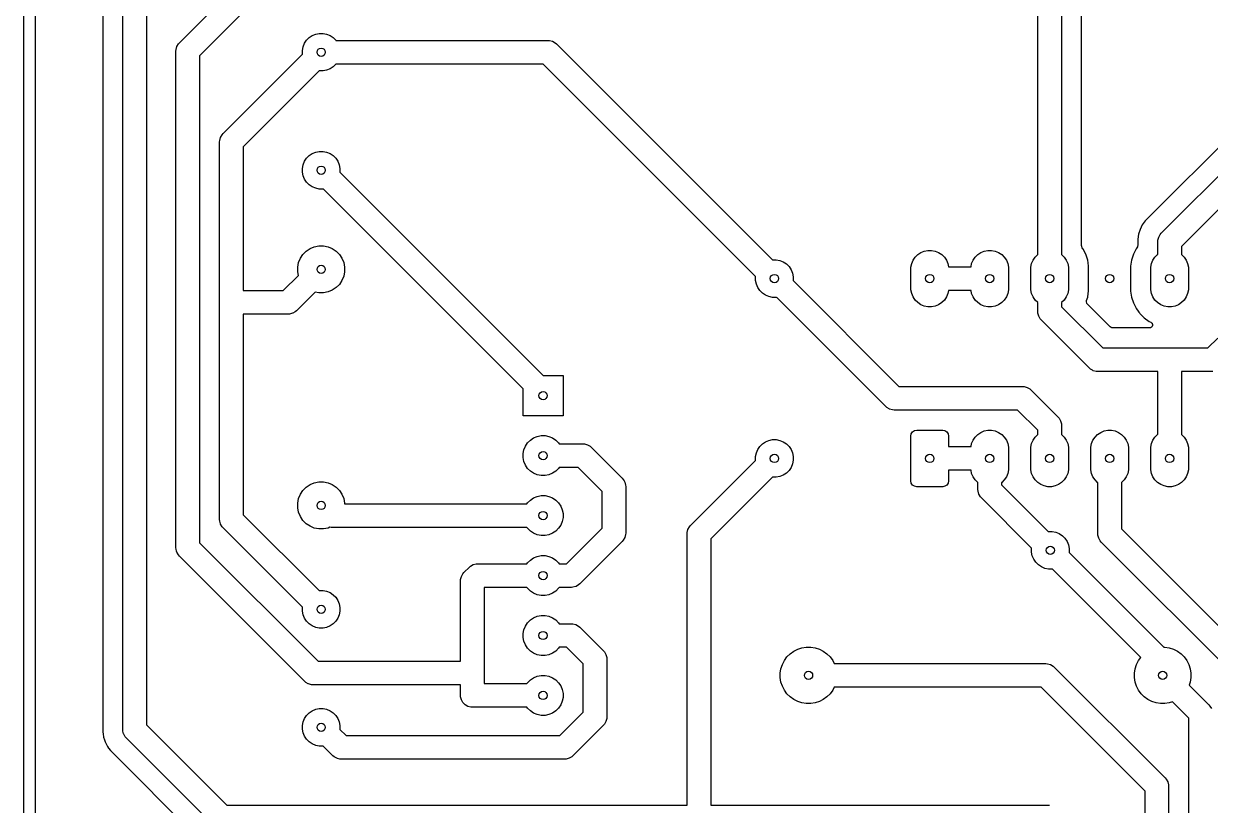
# Model space of a CAD drawing. Header units: millimetres. Extents: x 83 to 184, y -140 to -36.
# Drawn here: x 83 to 133.3, y -110.5 to -77.4 of the extents above; entities that cross this region are included whole.
import ezdxf

# ---------------------------------------------------------------- set-up
doc = ezdxf.new("R2010")
doc.units = ezdxf.units.MM
doc.layers.add('B.Cu', color=153, linetype='CONTINUOUS', true_color=0x4d7fc4)
doc.layers.add('Edge.Cuts', color=254, linetype='CONTINUOUS', true_color=0xd0d2cd)

msp = doc.modelspace()

# ---------------------------------------------------------------- linework, layer by layer
at = {"layer": 'B.Cu', "linetype": 'CONTINUOUS'}
for p, q in [((89.596447, -78.196447), (91.696446, -76.096447)), ((125.96, -87.16657), (125.96, -76.287106)), ((126.96, -76.08), (126.96, -87.16657)), ((127.8105, -86.785569), (127.8105, -75.973713)), ((83.5005, -116.426046), (83.5005, -76.670311)), ((86.3495, -76.670311), (86.3495, -107.406287)), ((87.2, -107.3), (87.2, -76.776598)), ((88.2, -76.983704), (88.2, -107.092893)), ((92.257107, -76.95), (90.45, -78.757106)), ((95.092485, -77.981592), (95.222883, -77.894463)), ((95.222883, -77.894463), (95.367772, -77.834448)), ((95.367772, -77.834448), (95.521586, -77.803852)), ((95.521586, -77.803852), (95.678414, -77.803852)), ((95.678414, -77.803852), (95.832228, -77.834448)), ((95.832228, -77.834448), (95.977117, -77.894463)), ((95.977117, -77.894463), (96.107515, -77.981592)), ((89.454277, -78.484737), (89.48806, -78.358658)), ((89.48806, -78.358658), (89.553323, -78.245619)), ((89.553323, -78.245619), (89.553338, -78.245603)), ((89.553338, -78.245603), (89.596447, -78.196447)), ((94.803852, -78.521586), (94.834448, -78.367772)), ((94.834448, -78.367772), (94.894463, -78.222883)), ((94.894463, -78.222883), (94.981592, -78.092485)), ((94.981592, -78.092485), (95.092485, -77.981592)), ((96.107515, -77.981592), (96.218408, -78.092485)), ((96.218408, -78.092485), (96.223429, -78.1)), ((96.223429, -78.1), (105.21, -78.1)), ((105.21, -78.1), (105.275248, -78.104277)), ((105.275248, -78.104277), (105.275263, -78.104277)), ((105.275263, -78.104277), (105.401342, -78.13806)), ((105.401342, -78.13806), (105.514381, -78.203323)), ((105.514381, -78.203323), (105.514396, -78.203338)), ((105.514396, -78.203338), (105.563553, -78.246447)), ((105.563553, -78.246447), (114.712721, -87.395615)), ((89.45, -78.55), (89.454277, -78.484752)), ((89.45, -99.59056), (89.45, -78.55)), ((89.454277, -78.484752), (89.454277, -78.484737)), ((90.45, -78.757106), (90.45, -99.383454)), ((91.446447, -82.046447), (94.805615, -78.687277)), ((94.803852, -78.678414), (94.803852, -78.521586)), ((94.805615, -78.687277), (94.803852, -78.678414)), ((95.512722, -79.394384), (92.3, -82.607106)), ((95.521586, -79.396148), (95.512722, -79.394384)), ((95.678414, -79.396148), (95.521586, -79.396148)), ((95.832228, -79.365552), (95.678414, -79.396148)), ((95.977117, -79.305537), (95.832228, -79.365552)), ((96.107515, -79.218408), (95.977117, -79.305537)), ((96.218408, -79.107515), (96.107515, -79.218408)), ((96.223429, -79.1), (96.218408, -79.107515)), ((105.002894, -79.1), (96.223429, -79.1)), ((114.005615, -88.102721), (105.002894, -79.1)), ((137.28521, -78.969892), (130.509892, -85.74521)), ((131.186447, -86.271447), (137.811447, -79.646447)), ((138.372106, -80.5), (132.04, -86.832106)), ((91.3, -82.4), (91.304277, -82.334752)), ((91.3, -89.2), (91.3, -82.4)), ((91.304277, -82.334737), (91.33806, -82.208658)), ((91.304277, -82.334752), (91.304277, -82.334737)), ((91.33806, -82.208658), (91.403323, -82.095619)), ((91.403323, -82.095619), (91.403338, -82.095603)), ((91.403338, -82.095603), (91.446447, -82.046447)), ((92.3, -82.607106), (92.3, -88.7)), ((95.092485, -82.981592), (95.222883, -82.894463)), ((95.222883, -82.894463), (95.367772, -82.834448)), ((95.367772, -82.834448), (95.521586, -82.803852)), ((95.521586, -82.803852), (95.678414, -82.803852)), ((95.678414, -82.803852), (95.832228, -82.834448)), ((95.832228, -82.834448), (95.977117, -82.894463)), ((95.977117, -82.894463), (96.107515, -82.981592)), ((94.803852, -83.521586), (94.834448, -83.367772)), ((94.834448, -83.367772), (94.894463, -83.222883)), ((94.894463, -83.222883), (94.981592, -83.092485)), ((94.981592, -83.092485), (95.092485, -82.981592)), ((96.107515, -82.981592), (96.218408, -83.092485)), ((96.218408, -83.092485), (96.305537, -83.222883)), ((96.305537, -83.222883), (96.365552, -83.367772)), ((96.365552, -83.367772), (96.396148, -83.521586)), ((94.803852, -83.678414), (94.803852, -83.521586)), ((94.834448, -83.832228), (94.803852, -83.678414)), ((94.894463, -83.977117), (94.834448, -83.832228)), ((96.396148, -83.678414), (96.394384, -83.687278)), ((96.394384, -83.687278), (105.007107, -92.3)), ((96.396148, -83.521586), (96.396148, -83.678414)), ((94.981592, -84.107515), (94.894463, -83.977117)), ((95.092485, -84.218408), (94.981592, -84.107515)), ((95.222883, -84.305537), (95.092485, -84.218408)), ((95.367772, -84.365552), (95.222883, -84.305537)), ((95.521586, -84.396148), (95.367772, -84.365552)), ((95.678414, -84.396148), (95.521586, -84.396148)), ((95.687278, -84.394384), (95.678414, -84.396148)), ((104.15, -92.857106), (95.687278, -84.394384)), ((130.384949, -85.917182), (130.288445, -86.10658)), ((130.509892, -85.74521), (130.384949, -85.917182)), ((130.222752, -86.308759), (130.1895, -86.518707)), ((130.288445, -86.10658), (130.222752, -86.308759)), ((131.044277, -86.559737), (131.07806, -86.433658)), ((131.07806, -86.433658), (131.143323, -86.320619)), ((131.143323, -86.320619), (131.143338, -86.320603)), ((131.143338, -86.320603), (131.186447, -86.271447)), ((94.965607, -87.02699), (95.128603, -86.918079)), ((95.128603, -86.918079), (95.309715, -86.84306)), ((95.309715, -86.84306), (95.501983, -86.804815)), ((95.501983, -86.804815), (95.698017, -86.804815)), ((95.698017, -86.804815), (95.890285, -86.84306)), ((95.890285, -86.84306), (96.071397, -86.918079)), ((96.071397, -86.918079), (96.234393, -87.02699)), ((127.817711, -86.827237), (127.8105, -86.785569)), ((127.828189, -86.856605), (127.817711, -86.827237)), ((127.841151, -86.881173), (127.828189, -86.856605)), ((127.842096, -86.884157), (127.841151, -86.881173)), ((127.843341, -86.886008), (127.842096, -86.884157)), ((127.871634, -86.924949), (127.843341, -86.886008)), ((127.874752, -86.931069), (127.871634, -86.924949)), ((127.878162, -86.937761), (127.874752, -86.931069)), ((127.878163, -86.937763), (127.878162, -86.937761)), ((127.986292, -87.149976), (127.878163, -86.937763)), ((130.128362, -86.924954), (130.010421, -87.156425)), ((130.12837, -86.924941), (130.128362, -86.924954)), ((130.157031, -86.885493), (130.12837, -86.924941)), ((130.175689, -86.847546), (130.157031, -86.885493)), ((130.184476, -86.817623), (130.175689, -86.847546)), ((130.1895, -86.782688), (130.184476, -86.817623)), ((130.1895, -86.782685), (130.189499, -86.782687)), ((130.189499, -86.782687), (130.1895, -86.782688)), ((130.1895, -86.518707), (130.1895, -86.782685)), ((131.04, -86.625), (131.044277, -86.559752)), ((131.04, -87.16657), (131.04, -86.625)), ((131.044277, -86.559752), (131.044277, -86.559737)), ((132.04, -86.832106), (132.04, -87.16657)), ((94.64306, -87.509715), (94.718079, -87.328603)), ((94.718079, -87.328603), (94.82699, -87.165607)), ((94.82699, -87.165607), (94.965607, -87.02699)), ((96.234393, -87.02699), (96.37301, -87.165607)), ((96.37301, -87.165607), (96.481921, -87.328603)), ((96.481921, -87.328603), (96.55694, -87.509715)), ((114.712721, -87.395615), (114.721586, -87.393852)), ((114.721586, -87.393852), (114.878414, -87.393852)), ((114.878414, -87.393852), (115.032228, -87.424448)), ((115.032228, -87.424448), (115.177117, -87.484463)), ((120.614448, -87.557772), (120.674463, -87.412883)), ((120.674463, -87.412883), (120.761592, -87.282485)), ((120.761592, -87.282485), (120.872485, -87.171592)), ((120.872485, -87.171592), (121.002883, -87.084463)), ((121.002883, -87.084463), (121.147772, -87.024448)), ((121.147772, -87.024448), (121.301586, -86.993852)), ((121.301586, -86.993852), (121.458414, -86.993852)), ((121.458414, -86.993852), (121.612228, -87.024448)), ((121.612228, -87.024448), (121.757117, -87.084463)), ((121.757117, -87.084463), (121.887515, -87.171592)), ((121.887515, -87.171592), (121.998408, -87.282485)), ((121.998408, -87.282485), (122.085537, -87.412883)), ((122.085537, -87.412883), (122.145552, -87.557772)), ((123.154448, -87.557772), (123.214463, -87.412883)), ((123.214463, -87.412883), (123.301592, -87.282485)), ((123.301592, -87.282485), (123.412485, -87.171592)), ((123.412485, -87.171592), (123.542883, -87.084463)), ((123.542883, -87.084463), (123.687772, -87.024448)), ((123.687772, -87.024448), (123.841586, -86.993852)), ((123.841586, -86.993852), (123.998414, -86.993852)), ((123.998414, -86.993852), (124.152228, -87.024448)), ((124.152228, -87.024448), (124.297117, -87.084463)), ((124.297117, -87.084463), (124.427515, -87.171592)), ((124.427515, -87.171592), (124.538408, -87.282485)), ((124.538408, -87.282485), (124.625537, -87.412883)), ((124.625537, -87.412883), (124.685552, -87.557772)), ((125.694448, -87.557772), (125.754463, -87.412883)), ((125.754463, -87.412883), (125.841592, -87.282485)), ((125.841592, -87.282485), (125.952485, -87.171592)), ((125.952485, -87.171592), (125.96, -87.16657)), ((126.96, -87.16657), (126.967515, -87.171592)), ((126.967515, -87.171592), (127.078408, -87.282485)), ((127.078408, -87.282485), (127.165537, -87.412883)), ((127.165537, -87.412883), (127.225552, -87.557772)), ((127.987026, -87.151229), (127.986292, -87.149976)), ((127.987338, -87.152029), (127.987026, -87.151229)), ((127.989577, -87.156423), (127.987338, -87.152029)), ((127.989577, -87.156425), (127.989577, -87.156423)), ((127.989579, -87.156428), (127.989577, -87.156425)), ((128.06986, -87.403507), (127.989579, -87.156428)), ((128.088947, -87.524021), (128.06986, -87.403507)), ((129.93014, -87.403504), (129.8895, -87.660097)), ((130.010421, -87.156425), (129.93014, -87.403501)), ((129.93014, -87.403501), (129.93014, -87.403504)), ((130.774448, -87.557772), (130.834463, -87.412883)), ((130.834463, -87.412883), (130.921592, -87.282485)), ((130.921592, -87.282485), (131.032485, -87.171592)), ((131.032485, -87.171592), (131.04, -87.16657)), ((132.04, -87.16657), (132.047515, -87.171592)), ((132.047515, -87.171592), (132.158408, -87.282485)), ((132.158408, -87.282485), (132.245537, -87.412883)), ((132.245537, -87.412883), (132.305552, -87.557772)), ((94.604815, -87.701983), (94.64306, -87.509715)), ((94.604815, -87.898017), (94.604815, -87.701983)), ((94.636348, -88.056545), (94.604815, -87.898017)), ((96.55694, -87.509715), (96.595185, -87.701983)), ((96.595185, -87.898017), (96.55694, -88.090285)), ((96.595185, -87.701983), (96.595185, -87.898017)), ((115.177117, -87.484463), (115.307515, -87.571592)), ((115.307515, -87.571592), (115.418408, -87.682485)), ((115.418408, -87.682485), (115.505537, -87.812883)), ((115.505537, -87.812883), (115.565552, -87.957772)), ((115.565552, -87.957772), (115.596148, -88.111586)), ((120.58, -87.79), (120.583852, -87.711586)), ((120.58, -88.59), (120.58, -87.79)), ((120.583852, -87.711586), (120.614448, -87.557772)), ((122.145552, -87.557772), (122.171854, -87.69)), ((122.171854, -87.69), (123.128146, -87.69)), ((123.128146, -87.69), (123.154448, -87.557772)), ((124.685552, -87.557772), (124.716148, -87.711586)), ((124.716148, -87.711586), (124.72, -87.79)), ((124.72, -87.79), (124.72, -88.59)), ((125.66, -87.79), (125.663852, -87.711586)), ((125.66, -88.59), (125.66, -87.79)), ((125.663852, -87.711586), (125.694448, -87.557772)), ((127.225552, -87.557772), (127.256148, -87.711586)), ((127.256148, -87.711586), (127.26, -87.79)), ((127.26, -87.79), (127.26, -88.59)), ((128.1105, -87.660097), (128.088947, -87.524021)), ((128.1105, -88.719902), (128.1105, -87.660097)), ((129.8895, -87.660097), (129.8895, -88.719901)), ((130.74, -87.79), (130.743852, -87.711586)), ((130.74, -88.59), (130.74, -87.79)), ((130.743852, -87.711586), (130.774448, -87.557772)), ((132.305552, -87.557772), (132.336148, -87.711586)), ((132.336148, -87.711586), (132.34, -87.79)), ((132.34, -87.79), (132.34, -88.59)), ((93.992894, -88.7), (94.636348, -88.056545)), ((96.37301, -88.434393), (96.234393, -88.57301)), ((96.481921, -88.271397), (96.37301, -88.434393)), ((96.55694, -88.090285), (96.481921, -88.271397)), ((114.003852, -88.111586), (114.005615, -88.102721)), ((114.003852, -88.268414), (114.003852, -88.111586)), ((114.034448, -88.422228), (114.003852, -88.268414)), ((114.094463, -88.567117), (114.034448, -88.422228)), ((115.596148, -88.268414), (115.594384, -88.277278)), ((115.594384, -88.277278), (120.077107, -92.76)), ((115.596148, -88.111586), (115.596148, -88.268414)), ((92.3, -88.7), (93.992894, -88.7)), ((95.343454, -88.763651), (94.553553, -89.553553)), ((95.501983, -88.795185), (95.343454, -88.763651)), ((95.698017, -88.795185), (95.501983, -88.795185)), ((95.890285, -88.75694), (95.698017, -88.795185)), ((96.071397, -88.681921), (95.890285, -88.75694)), ((96.234393, -88.57301), (96.071397, -88.681921)), ((114.181592, -88.697515), (114.094463, -88.567117)), ((114.292485, -88.808408), (114.181592, -88.697515)), ((114.422883, -88.895537), (114.292485, -88.808408)), ((114.567772, -88.955552), (114.422883, -88.895537)), ((114.721586, -88.986148), (114.567772, -88.955552)), ((120.583852, -88.668414), (120.58, -88.59)), ((120.614448, -88.822228), (120.583852, -88.668414)), ((120.674463, -88.967117), (120.614448, -88.822228)), ((122.145552, -88.822228), (122.085537, -88.967117)), ((122.171854, -88.69), (122.145552, -88.822228)), ((123.128146, -88.69), (122.171854, -88.69)), ((123.154448, -88.822228), (123.128146, -88.69)), ((123.214463, -88.967117), (123.154448, -88.822228)), ((124.685552, -88.822228), (124.625537, -88.967117)), ((124.716148, -88.668414), (124.685552, -88.822228)), ((124.72, -88.59), (124.716148, -88.668414)), ((125.663852, -88.668414), (125.66, -88.59)), ((125.694448, -88.822228), (125.663852, -88.668414)), ((125.754463, -88.967117), (125.694448, -88.822228)), ((127.225552, -88.822228), (127.165537, -88.967117)), ((127.256148, -88.668414), (127.225552, -88.822228)), ((127.26, -88.59), (127.256148, -88.668414)), ((128.06986, -88.976493), (128.09408, -88.823572)), ((128.09408, -88.823572), (128.1105, -88.719902)), ((129.8895, -88.719901), (129.93014, -88.976494)), ((130.743852, -88.668414), (130.74, -88.59)), ((130.774448, -88.822228), (130.743852, -88.668414)), ((130.834463, -88.967117), (130.774448, -88.822228)), ((132.305552, -88.822228), (132.245537, -88.967117)), ((132.336148, -88.668414), (132.305552, -88.822228)), ((132.34, -88.59), (132.336148, -88.668414)), ((91.3, -98.4), (91.3, -89.2)), ((114.878414, -88.986148), (114.721586, -88.986148)), ((114.887278, -88.984384), (114.878414, -88.986148)), ((119.516447, -93.613554), (114.887278, -88.984384)), ((120.761592, -89.097515), (120.674463, -88.967117)), ((120.872485, -89.208408), (120.761592, -89.097515)), ((121.002883, -89.295537), (120.872485, -89.208408)), ((121.147772, -89.355552), (121.002883, -89.295537)), ((121.301586, -89.386148), (121.147772, -89.355552)), ((121.458414, -89.386148), (121.301586, -89.386148)), ((121.612228, -89.355552), (121.458414, -89.386148)), ((121.757117, -89.295537), (121.612228, -89.355552)), ((121.887515, -89.208408), (121.757117, -89.295537)), ((121.998408, -89.097515), (121.887515, -89.208408)), ((122.085537, -88.967117), (121.998408, -89.097515)), ((123.301592, -89.097515), (123.214463, -88.967117)), ((123.412485, -89.208408), (123.301592, -89.097515)), ((123.542883, -89.295537), (123.412485, -89.208408)), ((123.687772, -89.355552), (123.542883, -89.295537)), ((123.841586, -89.386148), (123.687772, -89.355552)), ((123.998414, -89.386148), (123.841586, -89.386148)), ((124.152228, -89.355552), (123.998414, -89.386148)), ((124.297117, -89.295537), (124.152228, -89.355552)), ((124.427515, -89.208408), (124.297117, -89.295537)), ((124.538408, -89.097515), (124.427515, -89.208408)), ((124.625537, -88.967117), (124.538408, -89.097515)), ((125.841592, -89.097515), (125.754463, -88.967117)), ((125.952485, -89.208408), (125.841592, -89.097515)), ((125.96, -89.213429), (125.952485, -89.208408)), ((125.96, -89.59), (125.96, -89.213429)), ((126.967515, -89.208408), (126.96, -89.213429)), ((126.96, -89.213429), (126.96, -89.382893)), ((126.96, -89.382893), (128.707666, -91.130559)), ((127.078408, -89.097515), (126.967515, -89.208408)), ((127.165537, -88.967117), (127.078408, -89.097515)), ((128.014976, -89.170567), (128.015641, -89.157273)), ((128.029988, -89.236187), (128.014976, -89.170567)), ((128.015641, -89.157273), (128.021555, -89.125154)), ((128.021555, -89.125154), (128.06986, -88.976493)), ((128.038173, -89.251177), (128.029988, -89.236187)), ((128.059318, -89.279423), (128.038173, -89.251177)), ((128.059324, -89.279429), (128.059318, -89.279423)), ((129.016224, -90.236328), (128.059324, -89.279429)), ((129.93014, -88.976494), (129.93014, -88.976497)), ((129.93014, -88.976497), (130.010421, -89.223574)), ((130.010421, -89.223574), (130.010424, -89.223581)), ((130.010424, -89.223581), (130.091533, -89.382762)), ((130.091533, -89.382762), (130.091534, -89.382765)), ((130.091534, -89.382765), (130.125242, -89.448922)), ((130.125242, -89.448922), (130.128364, -89.455049)), ((130.128364, -89.455049), (130.128366, -89.455052)), ((130.128366, -89.455052), (130.177789, -89.523076)), ((130.921592, -89.097515), (130.834463, -88.967117)), ((131.032485, -89.208408), (130.921592, -89.097515)), ((131.162883, -89.295537), (131.032485, -89.208408)), ((131.307772, -89.355552), (131.162883, -89.295537)), ((131.461586, -89.386148), (131.307772, -89.355552)), ((131.618414, -89.386148), (131.461586, -89.386148)), ((131.772228, -89.355552), (131.618414, -89.386148)), ((131.917117, -89.295537), (131.772228, -89.355552)), ((132.047515, -89.208408), (131.917117, -89.295537)), ((132.158408, -89.097515), (132.047515, -89.208408)), ((132.245537, -88.967117), (132.158408, -89.097515)), ((94.2, -89.7), (92.3, -89.7)), ((92.3, -89.7), (92.3, -98.192893)), ((94.265248, -89.695723), (94.2, -89.7)), ((94.265263, -89.695723), (94.265248, -89.695723)), ((94.391342, -89.66194), (94.265263, -89.695723)), ((94.402907, -89.655263), (94.391342, -89.66194)), ((94.504381, -89.596677), (94.402907, -89.655263)), ((94.504396, -89.596661), (94.504381, -89.596677)), ((94.553553, -89.553553), (94.504396, -89.596661)), ((125.964277, -89.655247), (125.96, -89.59)), ((125.964277, -89.655263), (125.964277, -89.655247)), ((125.99806, -89.781342), (125.964277, -89.655263)), ((126.063323, -89.894381), (125.99806, -89.781342)), ((126.063338, -89.894396), (126.063323, -89.894381)), ((126.106447, -89.943553), (126.063338, -89.894396)), ((128.147005, -91.984112), (126.106447, -89.943553)), ((130.177789, -89.523076), (130.241493, -89.610757)), ((130.241493, -89.610757), (130.247364, -89.618838)), ((130.247364, -89.618838), (130.281065, -89.665225)), ((130.281065, -89.665225), (130.281069, -89.665229)), ((130.281069, -89.665229), (130.464771, -89.848931)), ((130.464771, -89.848931), (130.674949, -90.001634)), ((129.068969, -90.267624), (129.016224, -90.236328)), ((129.094211, -90.275036), (129.068969, -90.267624)), ((129.129147, -90.280059), (129.094211, -90.275036)), ((130.692901, -90.280059), (129.129147, -90.280059)), ((130.674949, -90.001634), (130.745301, -90.03748)), ((130.716681, -90.277757), (130.692901, -90.280059)), ((130.720555, -90.277), (130.716681, -90.277757)), ((130.726215, -90.274389), (130.720555, -90.277)), ((130.730222, -90.274309), (130.726215, -90.274389)), ((130.738622, -90.268668), (130.730222, -90.274309)), ((130.773893, -90.252404), (130.738622, -90.268668)), ((130.745301, -90.03748), (130.756133, -90.04771)), ((130.756133, -90.04771), (130.774144, -90.057812)), ((130.78382, -90.23832), (130.773893, -90.252404)), ((130.774144, -90.057812), (130.781915, -90.065151)), ((130.781915, -90.065151), (130.790903, -90.08055)), ((130.788228, -90.235361), (130.78382, -90.23832)), ((130.791915, -90.226836), (130.788228, -90.235361)), ((130.790903, -90.08055), (130.796097, -90.085455)), ((130.814148, -90.195297), (130.791915, -90.226836)), ((130.796097, -90.085455), (130.800742, -90.094196)), ((130.800742, -90.094196), (130.804637, -90.10229)), ((130.804637, -90.10229), (130.805045, -90.104775)), ((130.805045, -90.104775), (130.817138, -90.125491)), ((130.815091, -90.173261), (130.814148, -90.195297)), ((130.815969, -90.171234), (130.815091, -90.173261)), ((130.817138, -90.125491), (130.815342, -90.167419)), ((130.815342, -90.167419), (130.815969, -90.171234)), ((133.162335, -91.130559), (133.58, -90.712893)), ((128.707666, -91.130559), (131.54, -91.130559)), ((131.54, -91.130559), (133.162335, -91.130559)), ((105.007107, -92.3), (105.85, -92.3)), ((105.85, -92.3), (105.85, -94)), ((128.196169, -92.027227), (128.147005, -91.984112)), ((128.196178, -92.027236), (128.196169, -92.027227)), ((128.274552, -92.072485), (128.196178, -92.027236)), ((128.309217, -92.092499), (128.274552, -92.072485)), ((128.435296, -92.126282), (128.309217, -92.092499)), ((128.435311, -92.126282), (128.435296, -92.126282)), ((128.500559, -92.130559), (128.435311, -92.126282)), ((131.04, -92.130559), (128.500559, -92.130559)), ((131.04, -94.78657), (131.04, -92.130559)), ((133.369441, -92.130559), (132.04, -92.130559)), ((132.04, -92.130559), (132.04, -94.78657)), ((104.15, -94), (104.15, -92.857106)), ((120.077107, -92.76), (125.31, -92.76)), ((125.31, -92.76), (125.375248, -92.764277)), ((125.375248, -92.764277), (125.375263, -92.764277)), ((125.375263, -92.764277), (125.501342, -92.79806)), ((125.501342, -92.79806), (125.614381, -92.863323)), ((125.614381, -92.863323), (125.614396, -92.863338)), ((125.614396, -92.863338), (125.663553, -92.906447)), ((125.663553, -92.906447), (126.813554, -94.056447)), ((119.565603, -93.656661), (119.516447, -93.613554)), ((119.565619, -93.656677), (119.565603, -93.656661)), ((119.662971, -93.712883), (119.565619, -93.656677)), ((119.678658, -93.72194), (119.662971, -93.712883)), ((119.804737, -93.755723), (119.678658, -93.72194)), ((119.804752, -93.755723), (119.804737, -93.755723)), ((119.87, -93.76), (119.804752, -93.755723)), ((125.102894, -93.76), (119.87, -93.76)), ((125.96, -94.617106), (125.102894, -93.76)), ((105.85, -94), (104.15, -94)), ((126.813554, -94.056447), (126.856669, -94.105611)), ((126.856669, -94.105611), (126.856677, -94.105619)), ((126.856677, -94.105619), (126.92194, -94.218658)), ((126.92194, -94.218658), (126.92194, -94.218659)), ((126.92194, -94.218659), (126.955723, -94.344737)), ((126.955723, -94.344737), (126.955723, -94.344752)), ((126.955723, -94.344752), (126.96, -94.41)), ((126.96, -94.41), (126.96, -94.78657)), ((104.460766, -95.032941), (104.599313, -94.940367)), ((104.599313, -94.940367), (104.753258, -94.876601)), ((104.753258, -94.876601), (104.916685, -94.844093)), ((104.916685, -94.844093), (105.083315, -94.844093)), ((105.083315, -94.844093), (105.246742, -94.876601)), ((105.246742, -94.876601), (105.400687, -94.940367)), ((105.400687, -94.940367), (105.539234, -95.032941)), ((120.58, -94.86), (120.59903, -94.764329)), ((120.58, -96.76), (120.58, -94.86)), ((120.59903, -94.764329), (120.653223, -94.683223)), ((120.653223, -94.683223), (120.734329, -94.62903)), ((120.734329, -94.62903), (120.83, -94.61)), ((120.83, -94.61), (121.93, -94.61)), ((121.93, -94.61), (122.025671, -94.62903)), ((122.025671, -94.62903), (122.106777, -94.683223)), ((122.106777, -94.683223), (122.16097, -94.764329)), ((122.16097, -94.764329), (122.18, -94.86)), ((122.18, -94.86), (122.18, -95.31)), ((123.214463, -95.032883), (123.301592, -94.902485)), ((123.301592, -94.902485), (123.412485, -94.791592)), ((123.412485, -94.791592), (123.542883, -94.704463)), ((123.542883, -94.704463), (123.687772, -94.644448)), ((123.687772, -94.644448), (123.841586, -94.613852)), ((123.841586, -94.613852), (123.998414, -94.613852)), ((123.998414, -94.613852), (124.152228, -94.644448)), ((124.152228, -94.644448), (124.297117, -94.704463)), ((124.297117, -94.704463), (124.427515, -94.791592)), ((124.427515, -94.791592), (124.538408, -94.902485)), ((124.538408, -94.902485), (124.625537, -95.032883)), ((125.754463, -95.032883), (125.841592, -94.902485)), ((125.841592, -94.902485), (125.952485, -94.791592)), ((125.952485, -94.791592), (125.96, -94.78657)), ((125.96, -94.78657), (125.96, -94.617106)), ((126.96, -94.78657), (126.967515, -94.791592)), ((126.967515, -94.791592), (127.078408, -94.902485)), ((127.078408, -94.902485), (127.165537, -95.032883)), ((128.294463, -95.032883), (128.381592, -94.902485)), ((128.381592, -94.902485), (128.492485, -94.791592)), ((128.492485, -94.791592), (128.622883, -94.704463)), ((128.622883, -94.704463), (128.767772, -94.644448)), ((128.767772, -94.644448), (128.921586, -94.613852)), ((128.921586, -94.613852), (129.078414, -94.613852)), ((129.078414, -94.613852), (129.232228, -94.644448)), ((129.232228, -94.644448), (129.377117, -94.704463)), ((129.377117, -94.704463), (129.507515, -94.791592)), ((129.507515, -94.791592), (129.618408, -94.902485)), ((129.618408, -94.902485), (129.705537, -95.032883)), ((130.834463, -95.032883), (130.921592, -94.902485)), ((130.921592, -94.902485), (131.032485, -94.791592)), ((131.032485, -94.791592), (131.04, -94.78657)), ((132.04, -94.78657), (132.047515, -94.791592)), ((132.047515, -94.791592), (132.158408, -94.902485)), ((132.158408, -94.902485), (132.245537, -95.032883)), ((104.154093, -95.606685), (104.186601, -95.443258)), ((104.186601, -95.443258), (104.250367, -95.289313)), ((104.250367, -95.289313), (104.342941, -95.150766)), ((104.342941, -95.150766), (104.460766, -95.032941)), ((105.539234, -95.032941), (105.657059, -95.150766)), ((105.657059, -95.150766), (105.683274, -95.19)), ((105.683274, -95.19), (106.69, -95.19)), ((106.69, -95.19), (106.755248, -95.194277)), ((106.755248, -95.194277), (106.755263, -95.194277)), ((106.755263, -95.194277), (106.881342, -95.22806)), ((106.881342, -95.22806), (106.994381, -95.293323)), ((106.994381, -95.293323), (106.994396, -95.293338)), ((106.994396, -95.293338), (107.043553, -95.336447)), ((107.043553, -95.336447), (108.353554, -96.646447)), ((114.034448, -95.577772), (114.094463, -95.432883)), ((114.094463, -95.432883), (114.181592, -95.302485)), ((114.181592, -95.302485), (114.292485, -95.191592)), ((114.292485, -95.191592), (114.422883, -95.104463)), ((114.422883, -95.104463), (114.567772, -95.044448)), ((114.567772, -95.044448), (114.721586, -95.013852)), ((114.721586, -95.013852), (114.878414, -95.013852)), ((114.878414, -95.013852), (115.032228, -95.044448)), ((115.032228, -95.044448), (115.177117, -95.104463)), ((115.177117, -95.104463), (115.307515, -95.191592)), ((115.307515, -95.191592), (115.418408, -95.302485)), ((115.418408, -95.302485), (115.505537, -95.432883)), ((115.505537, -95.432883), (115.565552, -95.577772)), ((122.18, -95.31), (123.128146, -95.31)), ((123.128146, -95.31), (123.154448, -95.177772)), ((123.154448, -95.177772), (123.214463, -95.032883)), ((124.625537, -95.032883), (124.685552, -95.177772)), ((124.685552, -95.177772), (124.716148, -95.331586)), ((124.716148, -95.331586), (124.72, -95.41)), ((124.72, -95.41), (124.72, -96.21)), ((125.66, -95.41), (125.663852, -95.331586)), ((125.66, -96.21), (125.66, -95.41)), ((125.663852, -95.331586), (125.694448, -95.177772)), ((125.694448, -95.177772), (125.754463, -95.032883)), ((127.165537, -95.032883), (127.225552, -95.177772)), ((127.225552, -95.177772), (127.256148, -95.331586)), ((127.256148, -95.331586), (127.26, -95.41)), ((127.26, -95.41), (127.26, -96.21)), ((128.2, -95.41), (128.203852, -95.331586)), ((128.2, -96.21), (128.2, -95.41)), ((128.203852, -95.331586), (128.234448, -95.177772)), ((128.234448, -95.177772), (128.294463, -95.032883)), ((129.705537, -95.032883), (129.765552, -95.177772)), ((129.765552, -95.177772), (129.796148, -95.331586)), ((129.796148, -95.331586), (129.8, -95.41)), ((129.8, -95.41), (129.8, -96.21)), ((130.74, -95.41), (130.743852, -95.331586)), ((130.74, -96.21), (130.74, -95.41)), ((130.743852, -95.331586), (130.774448, -95.177772)), ((130.774448, -95.177772), (130.834463, -95.032883)), ((132.245537, -95.032883), (132.305552, -95.177772)), ((132.305552, -95.177772), (132.336148, -95.331586)), ((132.336148, -95.331586), (132.34, -95.41)), ((132.34, -95.41), (132.34, -96.21)), ((104.154093, -95.773315), (104.154093, -95.606685)), ((104.186601, -95.936742), (104.154093, -95.773315)), ((104.250367, -96.090687), (104.186601, -95.936742)), ((111.246447, -98.656447), (114.005615, -95.897277)), ((114.003852, -95.731586), (114.034448, -95.577772)), ((114.003852, -95.888414), (114.003852, -95.731586)), ((114.005615, -95.897277), (114.003852, -95.888414)), ((115.565552, -95.577772), (115.596148, -95.731586)), ((115.596148, -95.888414), (115.565552, -96.042228)), ((115.596148, -95.731586), (115.596148, -95.888414)), ((104.342941, -96.229234), (104.250367, -96.090687)), ((104.460766, -96.347059), (104.342941, -96.229234)), ((104.599313, -96.439633), (104.460766, -96.347059)), ((104.753258, -96.503399), (104.599313, -96.439633)), ((104.916685, -96.535907), (104.753258, -96.503399)), ((105.246742, -96.503399), (105.083315, -96.535907)), ((105.400687, -96.439633), (105.246742, -96.503399)), ((105.539234, -96.347059), (105.400687, -96.439633)), ((105.657059, -96.229234), (105.539234, -96.347059)), ((105.683274, -96.19), (105.657059, -96.229234)), ((106.482894, -96.19), (105.683274, -96.19)), ((107.5, -97.207106), (106.482894, -96.19)), ((115.307515, -96.428408), (115.177117, -96.515537)), ((115.418408, -96.317515), (115.307515, -96.428408)), ((115.505537, -96.187117), (115.418408, -96.317515)), ((115.565552, -96.042228), (115.505537, -96.187117)), ((123.128146, -96.31), (122.18, -96.31)), ((122.18, -96.31), (122.18, -96.76)), ((123.154448, -96.442228), (123.128146, -96.31)), ((123.214463, -96.587117), (123.154448, -96.442228)), ((124.685552, -96.442228), (124.625537, -96.587117)), ((124.716148, -96.288414), (124.685552, -96.442228)), ((124.72, -96.21), (124.716148, -96.288414)), ((125.663852, -96.288414), (125.66, -96.21)), ((125.694448, -96.442228), (125.663852, -96.288414)), ((125.754463, -96.587117), (125.694448, -96.442228)), ((127.225552, -96.442228), (127.165537, -96.587117)), ((127.256148, -96.288414), (127.225552, -96.442228)), ((127.26, -96.21), (127.256148, -96.288414)), ((128.203852, -96.288414), (128.2, -96.21)), ((128.234448, -96.442228), (128.203852, -96.288414)), ((128.294463, -96.587117), (128.234448, -96.442228)), ((129.765552, -96.442228), (129.705537, -96.587117)), ((129.796148, -96.288414), (129.765552, -96.442228)), ((129.8, -96.21), (129.796148, -96.288414)), ((130.743852, -96.288414), (130.74, -96.21)), ((130.774448, -96.442228), (130.743852, -96.288414)), ((130.834463, -96.587117), (130.774448, -96.442228)), ((132.305552, -96.442228), (132.245537, -96.587117)), ((132.336148, -96.288414), (132.305552, -96.442228)), ((132.34, -96.21), (132.336148, -96.288414)), ((94.965607, -97.02699), (95.128603, -96.918079)), ((95.128603, -96.918079), (95.309715, -96.84306)), ((95.309715, -96.84306), (95.501983, -96.804815)), ((95.501983, -96.804815), (95.698017, -96.804815)), ((95.698017, -96.804815), (95.890285, -96.84306)), ((95.890285, -96.84306), (96.071397, -96.918079)), ((96.071397, -96.918079), (96.234393, -97.02699)), ((105.083315, -96.535907), (104.916685, -96.535907)), ((108.353554, -96.646447), (108.396661, -96.695603)), ((108.396661, -96.695603), (108.396677, -96.695619)), ((108.396677, -96.695619), (108.433847, -96.76)), ((108.433847, -96.76), (108.46194, -96.808658)), ((108.46194, -96.808658), (108.495723, -96.934737)), ((108.495723, -96.934737), (108.495723, -96.934752)), ((108.495723, -96.934752), (108.5, -97)), ((108.5, -97), (108.5, -98.972081)), ((114.712722, -96.604384), (112.1, -99.217106)), ((114.721586, -96.606148), (114.712722, -96.604384)), ((114.878414, -96.606148), (114.721586, -96.606148)), ((115.032228, -96.575552), (114.878414, -96.606148)), ((115.177117, -96.515537), (115.032228, -96.575552)), ((120.59903, -96.855671), (120.58, -96.76)), ((120.653223, -96.936777), (120.59903, -96.855671)), ((120.734329, -96.99097), (120.653223, -96.936777)), ((120.83, -97.01), (120.734329, -96.99097)), ((122.025671, -96.99097), (121.93, -97.01)), ((122.106777, -96.936777), (122.025671, -96.99097)), ((122.16097, -96.855671), (122.106777, -96.936777)), ((122.18, -96.76), (122.16097, -96.855671)), ((123.301592, -96.717515), (123.214463, -96.587117)), ((123.412485, -96.828408), (123.301592, -96.717515)), ((123.42, -96.833429), (123.412485, -96.828408)), ((123.42, -97.13), (123.42, -96.833429)), ((124.427515, -96.828408), (124.42, -96.833429)), ((124.42, -96.833429), (124.42, -96.922894)), ((124.42, -96.922894), (126.402721, -98.905615)), ((124.538408, -96.717515), (124.427515, -96.828408)), ((124.625537, -96.587117), (124.538408, -96.717515)), ((125.841592, -96.717515), (125.754463, -96.587117)), ((125.952485, -96.828408), (125.841592, -96.717515)), ((126.082883, -96.915537), (125.952485, -96.828408)), ((126.227772, -96.975552), (126.082883, -96.915537)), ((126.381586, -97.006148), (126.227772, -96.975552)), ((126.538414, -97.006148), (126.381586, -97.006148)), ((126.692228, -96.975552), (126.538414, -97.006148)), ((126.837117, -96.915537), (126.692228, -96.975552)), ((126.967515, -96.828408), (126.837117, -96.915537)), ((127.078408, -96.717515), (126.967515, -96.828408)), ((127.165537, -96.587117), (127.078408, -96.717515)), ((128.381592, -96.717515), (128.294463, -96.587117)), ((128.492485, -96.828408), (128.381592, -96.717515)), ((128.5, -96.833429), (128.492485, -96.828408)), ((128.5, -99), (128.5, -96.833429)), ((129.507515, -96.828408), (129.5, -96.833429)), ((129.5, -96.833429), (129.5, -98.792893)), ((129.618408, -96.717515), (129.507515, -96.828408)), ((129.705537, -96.587117), (129.618408, -96.717515)), ((130.921592, -96.717515), (130.834463, -96.587117)), ((131.032485, -96.828408), (130.921592, -96.717515)), ((131.162883, -96.915537), (131.032485, -96.828408)), ((131.307772, -96.975552), (131.162883, -96.915537)), ((131.461586, -97.006148), (131.307772, -96.975552)), ((131.618414, -97.006148), (131.461586, -97.006148)), ((131.772228, -96.975552), (131.618414, -97.006148)), ((131.917117, -96.915537), (131.772228, -96.975552)), ((132.047515, -96.828408), (131.917117, -96.915537)), ((132.158408, -96.717515), (132.047515, -96.828408)), ((132.245537, -96.587117), (132.158408, -96.717515)), ((94.604815, -97.701983), (94.64306, -97.509715)), ((94.64306, -97.509715), (94.718079, -97.328603)), ((94.718079, -97.328603), (94.82699, -97.165607)), ((94.82699, -97.165607), (94.965607, -97.02699)), ((96.234393, -97.02699), (96.37301, -97.165607)), ((96.37301, -97.165607), (96.481921, -97.328603)), ((96.481921, -97.328603), (96.55694, -97.509715)), ((96.55694, -97.509715), (96.595185, -97.701983)), ((104.460766, -97.572941), (104.599313, -97.480367)), ((104.599313, -97.480367), (104.753258, -97.416601)), ((104.753258, -97.416601), (104.916685, -97.384093)), ((104.916685, -97.384093), (105.083315, -97.384093)), ((105.083315, -97.384093), (105.246742, -97.416601)), ((105.246742, -97.416601), (105.400687, -97.480367)), ((105.400687, -97.480367), (105.539234, -97.572941)), ((107.5, -98.764974), (107.5, -97.207106)), ((121.93, -97.01), (120.83, -97.01)), ((123.424277, -97.195247), (123.42, -97.13)), ((123.424277, -97.195263), (123.424277, -97.195247)), ((123.457663, -97.31986), (123.424277, -97.195263)), ((123.45806, -97.321342), (123.457663, -97.31986)), ((123.523323, -97.434381), (123.45806, -97.321342)), ((123.523338, -97.434396), (123.523323, -97.434381)), ((123.566447, -97.483553), (123.523338, -97.434396)), ((125.695615, -99.612721), (123.566447, -97.483553)), ((94.604815, -97.898017), (94.604815, -97.701983)), ((94.64306, -98.090285), (94.604815, -97.898017)), ((96.595185, -97.701983), (96.595185, -97.73)), ((96.595185, -97.73), (104.316726, -97.73)), ((104.316726, -97.73), (104.342941, -97.690766)), ((104.342941, -97.690766), (104.460766, -97.572941)), ((105.539234, -97.572941), (105.657059, -97.690766)), ((105.657059, -97.690766), (105.749633, -97.829313)), ((105.749633, -97.829313), (105.813399, -97.983258)), ((105.813399, -97.983258), (105.845907, -98.146685)), ((91.304277, -98.465247), (91.3, -98.4)), ((91.304277, -98.465263), (91.304277, -98.465247)), ((91.333148, -98.57301), (91.304277, -98.465263)), ((92.3, -98.192893), (95.512722, -101.405615)), ((94.718079, -98.271397), (94.64306, -98.090285)), ((94.82699, -98.434393), (94.718079, -98.271397)), ((94.965607, -98.57301), (94.82699, -98.434393)), ((105.813399, -98.476742), (105.749633, -98.630687)), ((105.845907, -98.313315), (105.813399, -98.476742)), ((105.845907, -98.146685), (105.845907, -98.313315)), ((91.33806, -98.591342), (91.333148, -98.57301)), ((91.403323, -98.704381), (91.33806, -98.591342)), ((91.403338, -98.704396), (91.403323, -98.704381)), ((91.446447, -98.753553), (91.403338, -98.704396)), ((94.805615, -102.112722), (91.446447, -98.753553)), ((95.128603, -98.681921), (94.965607, -98.57301)), ((95.309715, -98.75694), (95.128603, -98.681921)), ((95.501983, -98.795185), (95.309715, -98.75694)), ((95.698017, -98.795185), (95.501983, -98.795185)), ((95.890285, -98.75694), (95.698017, -98.795185)), ((95.965526, -98.725773), (95.890285, -98.75694)), ((96.03, -98.73), (95.965526, -98.725773)), ((104.316726, -98.73), (96.03, -98.73)), ((104.342941, -98.769234), (104.316726, -98.73)), ((104.460766, -98.887059), (104.342941, -98.769234)), ((104.599313, -98.979633), (104.460766, -98.887059)), ((104.753258, -99.043399), (104.599313, -98.979633)), ((105.400687, -98.979633), (105.246742, -99.043399)), ((105.539234, -98.887059), (105.400687, -98.979633)), ((105.657059, -98.769234), (105.539234, -98.887059)), ((105.749633, -98.630687), (105.657059, -98.769234)), ((105.994975, -100.27), (107.5, -98.764974)), ((108.5, -98.972081), (108.495723, -99.037328)), ((111.1, -99.01), (111.104277, -98.944752)), ((111.1, -110.5), (111.1, -99.01)), ((111.104277, -98.944737), (111.13806, -98.818658)), ((111.104277, -98.944752), (111.104277, -98.944737)), ((111.13806, -98.818658), (111.203323, -98.705619)), ((111.203323, -98.705619), (111.203338, -98.705603)), ((111.203338, -98.705603), (111.246447, -98.656447)), ((126.402721, -98.905615), (126.411586, -98.903852)), ((126.411586, -98.903852), (126.568414, -98.903852)), ((126.568414, -98.903852), (126.722228, -98.934448)), ((126.722228, -98.934448), (126.867117, -98.994463)), ((126.867117, -98.994463), (126.997515, -99.081592)), ((128.504277, -99.065247), (128.5, -99)), ((129.5, -98.792893), (136.83943, -106.132323)), ((90.45, -99.383454), (95.466546, -104.4)), ((104.916685, -99.075907), (104.753258, -99.043399)), ((105.083315, -99.075907), (104.916685, -99.075907)), ((105.246742, -99.043399), (105.083315, -99.075907)), ((108.353553, -99.325635), (106.555634, -101.123553)), ((108.396668, -99.27647), (108.353553, -99.325635)), ((108.396677, -99.276462), (108.396668, -99.27647)), ((108.46194, -99.163423), (108.396677, -99.276462)), ((108.464126, -99.155263), (108.46194, -99.163423)), ((108.495723, -99.037344), (108.464126, -99.155263)), ((108.495723, -99.037328), (108.495723, -99.037344)), ((112.1, -99.217106), (112.1, -110.5)), ((126.997515, -99.081592), (127.108408, -99.192485)), ((127.108408, -99.192485), (127.195537, -99.322883)), ((127.195537, -99.322883), (127.255552, -99.467772)), ((127.255552, -99.467772), (127.286148, -99.621586)), ((128.504277, -99.065263), (128.504277, -99.065247)), ((128.536527, -99.185619), (128.504277, -99.065263)), ((128.53806, -99.191342), (128.536527, -99.185619)), ((128.603323, -99.304381), (128.53806, -99.191342)), ((128.603338, -99.304396), (128.603323, -99.304381)), ((128.646447, -99.353553), (128.603338, -99.304396)), ((136.27877, -106.985877), (128.646447, -99.353553)), ((89.454277, -99.655807), (89.45, -99.59056)), ((89.454277, -99.655823), (89.454277, -99.655807)), ((89.477605, -99.742883), (89.454277, -99.655823)), ((89.48806, -99.781902), (89.477605, -99.742883)), ((89.553323, -99.894941), (89.48806, -99.781902)), ((89.553338, -99.894956), (89.553323, -99.894941)), ((89.596447, -99.944113), (89.553338, -99.894956)), ((94.905887, -105.253553), (89.596447, -99.944113)), ((104.460766, -100.112941), (104.599313, -100.020367)), ((104.599313, -100.020367), (104.753258, -99.956601)), ((104.753258, -99.956601), (104.916685, -99.924093)), ((104.916685, -99.924093), (105.083315, -99.924093)), ((105.083315, -99.924093), (105.246742, -99.956601)), ((105.246742, -99.956601), (105.400687, -100.020367)), ((105.400687, -100.020367), (105.539234, -100.112941)), ((125.693852, -99.621586), (125.695615, -99.612721)), ((125.693852, -99.778414), (125.693852, -99.621586)), ((125.724448, -99.932228), (125.693852, -99.778414)), ((125.784463, -100.077117), (125.724448, -99.932228)), ((127.286148, -99.778414), (127.284384, -99.787278)), ((127.284384, -99.787278), (131.300806, -103.803699)), ((127.286148, -99.621586), (127.286148, -99.778414)), ((101.646447, -100.646447), (101.876447, -100.416447)), ((101.876447, -100.416447), (101.92561, -100.373331)), ((101.92561, -100.373331), (101.925619, -100.373323)), ((101.925619, -100.373323), (102.038658, -100.30806)), ((102.038658, -100.30806), (102.164737, -100.274277)), ((102.164737, -100.274277), (102.164752, -100.274277)), ((102.164752, -100.274277), (102.23, -100.27)), ((102.23, -100.27), (104.316726, -100.27)), ((104.316726, -100.27), (104.342941, -100.230766)), ((104.342941, -100.230766), (104.460766, -100.112941)), ((105.539234, -100.112941), (105.657059, -100.230766)), ((105.657059, -100.230766), (105.683274, -100.27)), ((105.683274, -100.27), (105.994975, -100.27)), ((125.871592, -100.207515), (125.784463, -100.077117)), ((125.982485, -100.318408), (125.871592, -100.207515)), ((126.112883, -100.405537), (125.982485, -100.318408)), ((126.257772, -100.465552), (126.112883, -100.405537)), ((126.411586, -100.496148), (126.257772, -100.465552)), ((126.568414, -100.496148), (126.411586, -100.496148)), ((126.577278, -100.494384), (126.568414, -100.496148)), ((130.320327, -104.237434), (126.577278, -100.494384)), ((101.5, -101), (101.504277, -100.934752)), ((101.5, -104.4), (101.5, -101)), ((101.504277, -100.934737), (101.53806, -100.808658)), ((101.504277, -100.934752), (101.504277, -100.934737)), ((101.53806, -100.808658), (101.603323, -100.695619)), ((101.603323, -100.695619), (101.603338, -100.695603)), ((101.603338, -100.695603), (101.646447, -100.646447)), ((95.512722, -101.405615), (95.521586, -101.403852)), ((95.521586, -101.403852), (95.678414, -101.403852)), ((95.678414, -101.403852), (95.832228, -101.434448)), ((95.832228, -101.434448), (95.977117, -101.494463)), ((95.977117, -101.494463), (96.107515, -101.581592)), ((104.316726, -101.27), (102.5, -101.27)), ((102.5, -101.27), (102.5, -104.9)), ((104.342941, -101.309234), (104.316726, -101.27)), ((104.460766, -101.427059), (104.342941, -101.309234)), ((104.599313, -101.519633), (104.460766, -101.427059)), ((104.753258, -101.583399), (104.599313, -101.519633)), ((105.400687, -101.519633), (105.246742, -101.583399)), ((105.539234, -101.427059), (105.400687, -101.519633)), ((105.657059, -101.309234), (105.539234, -101.427059)), ((105.683274, -101.27), (105.657059, -101.309234)), ((106.202081, -101.27), (105.683274, -101.27)), ((106.267329, -101.265723), (106.202081, -101.27)), ((106.267344, -101.265723), (106.267329, -101.265723)), ((106.393423, -101.23194), (106.267344, -101.265723)), ((106.400121, -101.228073), (106.393423, -101.23194)), ((106.506462, -101.166677), (106.400121, -101.228073)), ((106.506477, -101.166661), (106.506462, -101.166677)), ((106.555634, -101.123553), (106.506477, -101.166661)), ((96.107515, -101.581592), (96.218408, -101.692485)), ((96.218408, -101.692485), (96.305537, -101.822883)), ((96.305537, -101.822883), (96.365552, -101.967772)), ((96.365552, -101.967772), (96.396148, -102.121586)), ((104.916685, -101.615907), (104.753258, -101.583399)), ((105.083315, -101.615907), (104.916685, -101.615907)), ((105.246742, -101.583399), (105.083315, -101.615907)), ((94.803852, -102.121586), (94.805615, -102.112722)), ((94.803852, -102.278414), (94.803852, -102.121586)), ((94.834448, -102.432228), (94.803852, -102.278414)), ((94.894463, -102.577117), (94.834448, -102.432228)), ((96.365552, -102.432228), (96.305537, -102.577117)), ((96.396148, -102.278414), (96.365552, -102.432228)), ((96.396148, -102.121586), (96.396148, -102.278414)), ((104.599313, -102.560367), (104.753258, -102.496601)), ((104.753258, -102.496601), (104.916685, -102.464093)), ((104.916685, -102.464093), (105.083315, -102.464093)), ((105.083315, -102.464093), (105.246742, -102.496601)), ((105.246742, -102.496601), (105.400687, -102.560367)), ((94.981592, -102.707515), (94.894463, -102.577117)), ((95.092485, -102.818408), (94.981592, -102.707515)), ((95.222883, -102.905537), (95.092485, -102.818408)), ((95.367772, -102.965552), (95.222883, -102.905537)), ((95.521586, -102.996148), (95.367772, -102.965552)), ((95.678414, -102.996148), (95.521586, -102.996148)), ((95.832228, -102.965552), (95.678414, -102.996148)), ((95.977117, -102.905537), (95.832228, -102.965552)), ((96.107515, -102.818408), (95.977117, -102.905537)), ((96.218408, -102.707515), (96.107515, -102.818408)), ((96.305537, -102.577117), (96.218408, -102.707515)), ((104.186601, -103.063258), (104.250367, -102.909313)), ((104.250367, -102.909313), (104.342941, -102.770766)), ((104.342941, -102.770766), (104.460766, -102.652941)), ((104.460766, -102.652941), (104.599313, -102.560367)), ((105.400687, -102.560367), (105.539234, -102.652941)), ((105.539234, -102.652941), (105.657059, -102.770766)), ((105.657059, -102.770766), (105.683274, -102.81)), ((105.683274, -102.81), (106.202081, -102.81)), ((106.202081, -102.81), (106.267329, -102.814277)), ((106.267329, -102.814277), (106.267344, -102.814277)), ((106.267344, -102.814277), (106.393423, -102.84806)), ((106.393423, -102.84806), (106.506462, -102.913323)), ((106.506462, -102.913323), (106.506477, -102.913338)), ((106.506477, -102.913338), (106.555634, -102.956447)), ((106.555634, -102.956447), (107.553554, -103.954366)), ((104.154093, -103.226685), (104.186601, -103.063258)), ((104.154093, -103.393315), (104.154093, -103.226685)), ((104.186601, -103.556742), (104.154093, -103.393315)), ((104.250367, -103.710687), (104.186601, -103.556742)), ((104.342941, -103.849234), (104.250367, -103.710687)), ((104.460766, -103.967059), (104.342941, -103.849234)), ((104.599313, -104.059633), (104.460766, -103.967059)), ((105.539234, -103.967059), (105.400687, -104.059633)), ((105.657059, -103.849234), (105.539234, -103.967059)), ((105.683274, -103.81), (105.657059, -103.849234)), ((105.994975, -103.81), (105.683274, -103.81)), ((106.7, -104.515025), (105.994975, -103.81)), ((107.553554, -103.954366), (107.596669, -104.00353)), ((107.596669, -104.00353), (107.596677, -104.003538)), ((107.596677, -104.003538), (107.66194, -104.116577)), ((115.465662, -104.087513), (115.618002, -103.976832)), ((115.618002, -103.976832), (115.78578, -103.891345)), ((115.78578, -103.891345), (115.964866, -103.833156)), ((115.964866, -103.833156), (116.150849, -103.803699)), ((116.150849, -103.803699), (116.339151, -103.803699)), ((116.339151, -103.803699), (116.525134, -103.833156)), ((116.525134, -103.833156), (116.70422, -103.891345)), ((116.70422, -103.891345), (116.871998, -103.976832)), ((116.871998, -103.976832), (117.024338, -104.087513)), ((131.300806, -103.803699), (131.339151, -103.803699)), ((131.339151, -103.803699), (131.525134, -103.833156)), ((131.525134, -103.833156), (131.70422, -103.891345)), ((131.70422, -103.891345), (131.871998, -103.976832)), ((131.871998, -103.976832), (132.024338, -104.087513)), ((95.466546, -104.4), (101.5, -104.4)), ((104.753258, -104.123399), (104.599313, -104.059633)), ((104.916685, -104.155907), (104.753258, -104.123399)), ((105.083315, -104.155907), (104.916685, -104.155907)), ((105.246742, -104.123399), (105.083315, -104.155907)), ((105.400687, -104.059633), (105.246742, -104.123399)), ((106.7, -106.554163), (106.7, -104.515025)), ((107.66194, -104.116577), (107.66194, -104.116578)), ((107.66194, -104.116578), (107.695723, -104.242656)), ((107.695723, -104.242656), (107.695723, -104.242671)), ((107.695723, -104.242671), (107.7, -104.307919)), ((107.7, -104.307919), (107.7, -106.76127)), ((115.078156, -104.719866), (115.136345, -104.54078)), ((115.136345, -104.54078), (115.221832, -104.373002)), ((115.221832, -104.373002), (115.332513, -104.220662)), ((115.332513, -104.220662), (115.465662, -104.087513)), ((117.024338, -104.087513), (117.157487, -104.220662)), ((117.157487, -104.220662), (117.268168, -104.373002)), ((117.268168, -104.373002), (117.332877, -104.5)), ((117.332877, -104.5), (126.3, -104.5)), ((126.3, -104.5), (126.365248, -104.504277)), ((126.365248, -104.504277), (126.365263, -104.504277)), ((126.365263, -104.504277), (126.491342, -104.53806)), ((126.491342, -104.53806), (126.604381, -104.603323)), ((130.078156, -104.719866), (130.136345, -104.54078)), ((130.136345, -104.54078), (130.221832, -104.373002)), ((130.221832, -104.373002), (130.320327, -104.237434)), ((132.024338, -104.087513), (132.157487, -104.220662)), ((132.157487, -104.220662), (132.268168, -104.373002)), ((132.268168, -104.373002), (132.353655, -104.54078)), ((132.353655, -104.54078), (132.411844, -104.719866)), ((102.5, -104.9), (102.5, -105.35)), ((104.599313, -105.100367), (104.753258, -105.036601)), ((104.753258, -105.036601), (104.916685, -105.004093)), ((104.916685, -105.004093), (105.083315, -105.004093)), ((105.083315, -105.004093), (105.246742, -105.036601)), ((105.246742, -105.036601), (105.400687, -105.100367)), ((115.048699, -104.905849), (115.078156, -104.719866)), ((115.048699, -105.094151), (115.048699, -104.905849)), ((126.604381, -104.603323), (126.604396, -104.603338)), ((126.604396, -104.603338), (126.653553, -104.646447)), ((126.653553, -104.646447), (131.353554, -109.346447)), ((130.048699, -104.905849), (130.078156, -104.719866)), ((130.048699, -105.094151), (130.048699, -104.905849)), ((132.411844, -104.719866), (132.441301, -104.905849)), ((132.441301, -104.905849), (132.441301, -105.094151)), ((94.95505, -105.296668), (94.905887, -105.253553)), ((94.955059, -105.296677), (94.95505, -105.296668)), ((95.053571, -105.353553), (94.955059, -105.296677)), ((95.068098, -105.36194), (95.053571, -105.353553)), ((95.194177, -105.395723), (95.068098, -105.36194)), ((95.194192, -105.395723), (95.194177, -105.395723)), ((95.25944, -105.4), (95.194192, -105.395723)), ((101.5, -105.4), (95.25944, -105.4)), ((101.5, -105.85), (101.5, -105.4)), ((102.5, -105.35), (104.316726, -105.35)), ((104.316726, -105.35), (104.342941, -105.310766)), ((104.342941, -105.310766), (104.460766, -105.192941)), ((104.460766, -105.192941), (104.599313, -105.100367)), ((105.400687, -105.100367), (105.539234, -105.192941)), ((105.539234, -105.192941), (105.657059, -105.310766)), ((105.657059, -105.310766), (105.749633, -105.449313)), ((105.749633, -105.449313), (105.813399, -105.603258)), ((115.078156, -105.280134), (115.048699, -105.094151)), ((115.136345, -105.45922), (115.078156, -105.280134)), ((115.221832, -105.626998), (115.136345, -105.45922)), ((117.332877, -105.5), (117.268168, -105.626998)), ((126.092894, -105.5), (117.332877, -105.5)), ((130.5, -109.907106), (126.092894, -105.5)), ((130.078156, -105.280134), (130.048699, -105.094151)), ((130.136345, -105.45922), (130.078156, -105.280134)), ((130.221832, -105.626998), (130.136345, -105.45922)), ((132.411844, -105.280134), (132.367798, -105.415691)), ((132.367798, -105.415691), (133.203554, -106.251447)), ((132.441301, -105.094151), (132.411844, -105.280134)), ((101.504278, -105.915263), (101.5, -105.85)), ((101.53806, -106.041342), (101.504278, -105.915263)), ((101.603323, -106.154381), (101.53806, -106.041342)), ((105.813399, -105.603258), (105.845907, -105.766685)), ((105.845907, -105.933315), (105.813399, -106.096742)), ((105.845907, -105.766685), (105.845907, -105.933315)), ((115.332513, -105.779338), (115.221832, -105.626998)), ((115.465662, -105.912487), (115.332513, -105.779338)), ((115.618002, -106.023168), (115.465662, -105.912487)), ((115.78578, -106.108655), (115.618002, -106.023168)), ((116.871998, -106.023168), (116.70422, -106.108655)), ((117.024338, -105.912487), (116.871998, -106.023168)), ((117.157487, -105.779338), (117.024338, -105.912487)), ((117.268168, -105.626998), (117.157487, -105.779338)), ((130.332513, -105.779338), (130.221832, -105.626998)), ((130.465662, -105.912487), (130.332513, -105.779338)), ((130.618002, -106.023168), (130.465662, -105.912487)), ((130.78578, -106.108655), (130.618002, -106.023168)), ((95.092485, -106.581592), (95.222883, -106.494463)), ((95.222883, -106.494463), (95.367772, -106.434448)), ((95.367772, -106.434448), (95.521586, -106.403852)), ((95.521586, -106.403852), (95.678414, -106.403852)), ((95.678414, -106.403852), (95.832228, -106.434448)), ((95.832228, -106.434448), (95.977117, -106.494463)), ((95.977117, -106.494463), (96.107515, -106.581592)), ((101.695619, -106.246677), (101.603323, -106.154381)), ((101.808658, -106.31194), (101.695619, -106.246677)), ((101.934737, -106.345722), (101.808658, -106.31194)), ((102, -106.35), (101.934737, -106.345722)), ((104.316726, -106.35), (102, -106.35)), ((104.342941, -106.389234), (104.316726, -106.35)), ((104.460766, -106.507059), (104.342941, -106.389234)), ((104.599313, -106.599633), (104.460766, -106.507059)), ((105.539234, -106.507059), (105.400687, -106.599633)), ((105.657059, -106.389234), (105.539234, -106.507059)), ((105.749633, -106.250687), (105.657059, -106.389234)), ((105.704164, -107.55), (106.7, -106.554163)), ((105.813399, -106.096742), (105.749633, -106.250687)), ((115.964866, -106.166844), (115.78578, -106.108655)), ((116.150849, -106.196301), (115.964866, -106.166844)), ((116.339151, -106.196301), (116.150849, -106.196301)), ((116.525134, -106.166844), (116.339151, -106.196301)), ((116.70422, -106.108655), (116.525134, -106.166844)), ((130.964866, -106.166844), (130.78578, -106.108655)), ((131.150849, -106.196301), (130.964866, -106.166844)), ((131.339151, -106.196301), (131.150849, -106.196301)), ((131.525134, -106.166844), (131.339151, -106.196301)), ((131.660691, -106.122798), (131.525134, -106.166844)), ((132.35, -106.812106), (131.660691, -106.122798)), ((133.203554, -106.251447), (133.246661, -106.300603)), ((133.246661, -106.300603), (133.246677, -106.300619)), ((133.246677, -106.300619), (133.30851, -106.407717)), ((94.803852, -107.121586), (94.834448, -106.967772)), ((94.834448, -106.967772), (94.894463, -106.822883)), ((94.894463, -106.822883), (94.981592, -106.692485)), ((94.981592, -106.692485), (95.092485, -106.581592)), ((96.107515, -106.581592), (96.218408, -106.692485)), ((96.218408, -106.692485), (96.305537, -106.822883)), ((96.305537, -106.822883), (96.365552, -106.967772)), ((96.365552, -106.967772), (96.396148, -107.121586)), ((104.753258, -106.663399), (104.599313, -106.599633)), ((104.916685, -106.695907), (104.753258, -106.663399)), ((105.083315, -106.695907), (104.916685, -106.695907)), ((105.246742, -106.663399), (105.083315, -106.695907)), ((105.400687, -106.599633), (105.246742, -106.663399)), ((107.66194, -106.952612), (107.596677, -107.065651)), ((107.663592, -106.946447), (107.66194, -106.952612)), ((107.695723, -106.826533), (107.663592, -106.946447)), ((107.7, -106.76127), (107.695723, -106.826517)), ((107.695723, -106.826517), (107.695723, -106.826533)), ((132.35, -119.906121), (132.35, -106.812106)), ((86.3495, -107.406287), (86.359447, -107.46909)), ((86.359447, -107.46909), (86.382754, -107.616244)), ((87.204277, -107.365247), (87.2, -107.3)), ((87.204277, -107.365263), (87.204277, -107.365247)), ((87.232098, -107.46909), (87.204277, -107.365263)), ((87.23806, -107.491342), (87.232098, -107.46909)), ((87.303323, -107.604381), (87.23806, -107.491342)), ((88.2, -107.092893), (91.607107, -110.5)), ((94.803852, -107.278414), (94.803852, -107.121586)), ((94.834448, -107.432228), (94.803852, -107.278414)), ((94.894463, -107.577117), (94.834448, -107.432228)), ((96.396148, -107.278414), (96.394384, -107.287278)), ((96.394384, -107.287278), (96.657107, -107.55)), ((96.396148, -107.121586), (96.396148, -107.278414)), ((96.657107, -107.55), (105.704164, -107.55)), ((107.553553, -107.114824), (106.264823, -108.403553)), ((107.596668, -107.065659), (107.553553, -107.114824)), ((107.596677, -107.065651), (107.596668, -107.065659)), ((86.382754, -107.616244), (86.420935, -107.733755)), ((86.420935, -107.733755), (86.448443, -107.818414)), ((86.448443, -107.818414), (86.535995, -107.990243)), ((86.535995, -107.990243), (86.544951, -108.00782)), ((86.544951, -108.00782), (86.595199, -108.076981)), ((87.303338, -107.604396), (87.303323, -107.604381)), ((87.346447, -107.653553), (87.303338, -107.604396)), ((91.046446, -111.353553), (87.346447, -107.653553)), ((94.981592, -107.707515), (94.894463, -107.577117)), ((95.092485, -107.818408), (94.981592, -107.707515)), ((95.222883, -107.905537), (95.092485, -107.818408)), ((95.367772, -107.965552), (95.222883, -107.905537)), ((95.521586, -107.996148), (95.367772, -107.965552)), ((95.678414, -107.996148), (95.521586, -107.996148)), ((95.687278, -107.994384), (95.678414, -107.996148)), ((96.096447, -108.403554), (95.687278, -107.994384)), ((86.595199, -108.076981), (86.669888, -108.179783)), ((86.669888, -108.179783), (86.669895, -108.179791)), ((86.669895, -108.179791), (86.669896, -108.179792)), ((86.669896, -108.179792), (86.760525, -108.270421)), ((86.760525, -108.270421), (86.824538, -108.334434)), ((86.824538, -108.334434), (86.824549, -108.334444)), ((86.824549, -108.334444), (86.825603, -108.335498)), ((86.825603, -108.335498), (90.520209, -112.030105)), ((96.145611, -108.446669), (96.096447, -108.403554)), ((96.145619, -108.446677), (96.145611, -108.446669)), ((96.258658, -108.51194), (96.145619, -108.446677)), ((96.285301, -108.519079), (96.258658, -108.51194)), ((96.384737, -108.545723), (96.285301, -108.519079)), ((96.384752, -108.545723), (96.384737, -108.545723)), ((96.45, -108.55), (96.384752, -108.545723)), ((105.91127, -108.55), (96.45, -108.55)), ((105.976518, -108.545723), (105.91127, -108.55)), ((105.976533, -108.545723), (105.976518, -108.545723)), ((106.102612, -108.51194), (105.976533, -108.545723)), ((106.215651, -108.446677), (106.102612, -108.51194)), ((106.215666, -108.446661), (106.215651, -108.446677)), ((106.264823, -108.403553), (106.215666, -108.446661)), ((131.353554, -109.346447), (131.396661, -109.395603)), ((131.396661, -109.395603), (131.396677, -109.395619)), ((131.396677, -109.395619), (131.46194, -109.508658)), ((131.46194, -109.508658), (131.46194, -109.508659)), ((131.46194, -109.508659), (131.495723, -109.634737)), ((130.5, -117.292894), (130.5, -109.907106)), ((131.495723, -109.634737), (131.495723, -109.634752)), ((131.495723, -109.634752), (131.5, -109.7)), ((131.5, -109.7), (131.5, -117.5)), ((91.607107, -110.5), (111.1, -110.5)), ((112.1, -110.5), (117.7, -110.5)), ((117.7, -110.5), (123, -110.5)), ((123, -110.5), (126.383704, -110.5)), ((126.383704, -110.5), (126.448952, -110.504277))]:
    msp.add_line(p, q, dxfattribs=at)
at = {"layer": 'B.Cu'}
for centre in [(95.6, -78.6), (95.6, -78.6), (95.6, -83.6), (95.6, -83.6), (95.6, -87.8), (95.6, -87.8), (114.8, -88.19), (114.8, -88.19), (121.38, -88.19), (121.38, -88.19), (123.92, -88.19), (123.92, -88.19), (126.46, -88.19), (126.46, -88.19), (129, -88.19), (129, -88.19), (131.54, -88.19), (131.54, -88.19), (105, -93.15), (105, -93.15), (105, -95.69), (105, -95.69), (114.8, -95.81), (114.8, -95.81), (121.38, -95.81), (121.38, -95.81), (123.92, -95.81), (123.92, -95.81), (126.46, -95.81), (126.46, -95.81), (129, -95.81), (129, -95.81), (131.54, -95.81), (131.54, -95.81), (95.6, -97.8), (95.6, -97.8), (105, -98.23), (105, -98.23), (126.49, -99.7), (126.49, -99.7), (105, -100.77), (105, -100.77), (95.6, -102.2), (95.6, -102.2), (105, -103.31), (105, -103.31), (116.245, -105), (116.245, -105), (131.245, -105), (131.245, -105), (105, -105.85), (105, -105.85), (95.6, -107.2), (95.6, -107.2)]:
    msp.add_circle(centre, 0.175, dxfattribs=at)
at = {"layer": 'Edge.Cuts', "linetype": 'CONTINUOUS'}
msp.add_line((83, -136), (83, -40), dxfattribs=at)

doc.saveas('drawing.dxf')
